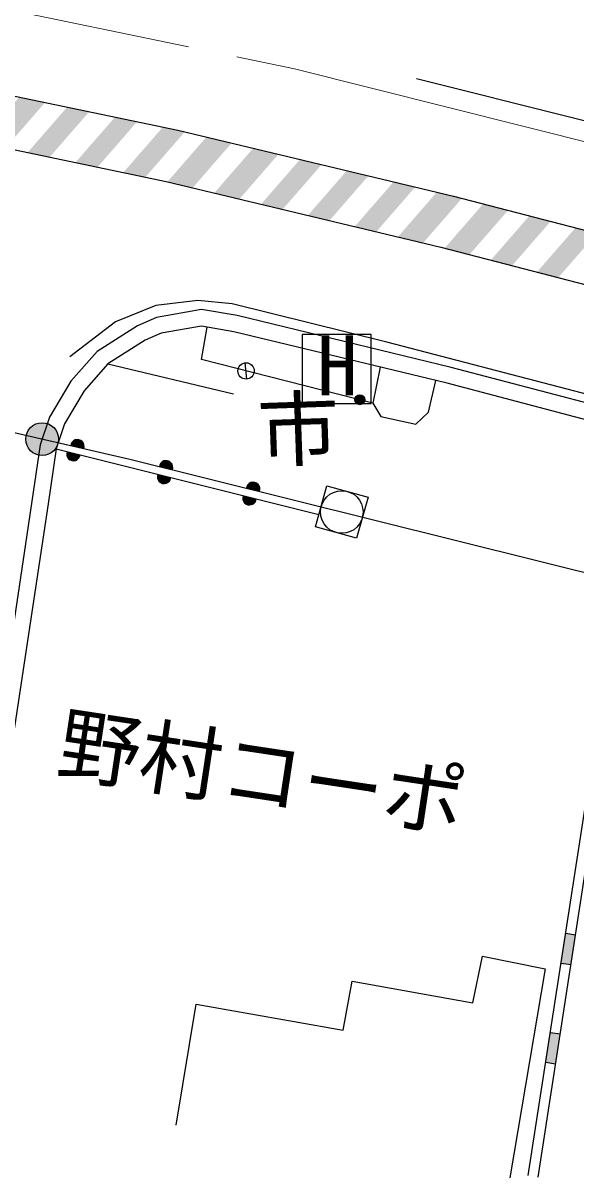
# Model space of a CAD drawing. Units: millimetres, scale not verified. Extents: x 40000 to 2497683, y 20000 to 1480199.
# Drawn here: x 505781 to 522622, y 268431 to 303640 of the extents above; entities that cross this region are included whole.
import ezdxf
from ezdxf.enums import TextEntityAlignment as Align

# ---------------------------------------------------------------- set-up
doc = ezdxf.new("R2010")
doc.units = ezdxf.units.MM
doc.header["$LTSCALE"] = 1000
doc.linetypes.add('CHAIN', pattern=[18.5, 12, -1.5, 3.5, -1.5])
for name, color, linetype, lineweight in [('M-BGD', 7, 'Continuous', 25), ('M-BGD-EXST', 7, 'Continuous', 25), ('M-BMK', 2, 'CHAIN', 13), ('M-STR-STRC', 7, 'Continuous', 25)]:
    doc.layers.add(name, color=color, linetype=linetype, lineweight=lineweight)
doc.layers.add('M-BMK-HTXT', color=7, linetype='Continuous')
doc.styles.add('ＭＳ ゴシック', font='')
doc.styles.get('ＭＳ ゴシック').set_extended_font_data('MS Gothic')

msp = doc.modelspace()

# ---------------------------------------------------------------- hatches: boundary and pattern name
at = {"layer": 'M-BGD'}
for points in [[(516187, 292185), (515935, 292263, 0.20055), (515890, 292156, 1)], [(516187, 292185, 0.59752), (515935, 292263)], [(507625, 290665, 0.4608), (507482, 290939, 0.4608), (507233, 290756)], [(507126, 290576, 0.4608), (507264, 290299, 0.4608), (507516, 290478)], [(510323, 290019, 0.4608), (510185, 290295, 0.4608), (509933, 290116)], [(509890, 289884, 0.4608), (510027, 289607, 0.4608), (510279, 289786)], [(512977, 289359, 0.4608), (512839, 289635, 0.4608), (512587, 289456)], [(512491, 289232, 0.4608), (512629, 288955, 0.4608), (512881, 289134)], [(522607, 275846), (522311, 275892), (522171, 274981), (522467, 274935)], [(522141, 272820), (521845, 272866), (521704, 271955), (522001, 271909)]]:
    msp.add_hatch(color=256, dxfattribs=at).paths.add_polyline_path(points)
at = {"layer": 'M-STR-STRC'}
for points in [[(506449, 301219), (505664, 301383), (504460, 299999), (505246, 299836)], [(507795, 300938), (507122, 301078), (505919, 299695), (506592, 299555)], [(509254, 300634), (508581, 300774), (507377, 299391), (508050, 299250)], [(510707, 300324), (510491, 300376), (510039, 300470), (508835, 299086), (509509, 298946)], [(512133, 299982), (511365, 300166), (510181, 298804), (510949, 298621)], [(513559, 299641), (512792, 299825), (511607, 298463), (512375, 298279)], [(514876, 299326), (514218, 299483), (513033, 298122), (513691, 297964)], [(516302, 298985), (515644, 299142), (514459, 297780), (515117, 297623)], [(517728, 298643), (517070, 298801), (515885, 297439), (516544, 297282)], [(519151, 298297), (518896, 298364), (518386, 298486), (517202, 297124), (517970, 296940)], [(520556, 297932), (519799, 298129), (518626, 296781), (519383, 296584)], [(521853, 297595), (521205, 297764), (520032, 296416), (520680, 296247)], [(523259, 297230), (522610, 297399), (521437, 296050), (522086, 295882)], [(505861, 290957, 1), (506861, 290957, 0.41421), (506361, 291457, 0.41421)]]:
    msp.add_hatch(color=256, dxfattribs=at).paths.add_polyline_path(points)

# ---------------------------------------------------------------- linework, layer by layer
at = {"layer": 'M-BGD'}
for p, q in [((508362, 293247), (512188, 292341)), ((512598, 292785), (512548, 293282)), ((506788, 290661), (514791, 288655)), ((521172, 268501), (523864, 285975)), ((521469, 268455), (524155, 285894)), ((522311, 275892), (522607, 275846)), ((522171, 274981), (522467, 274935)), ((521845, 272866), (522141, 272820)), ((521704, 271955), (522001, 271909))]:
    msp.add_line(p, q, dxfattribs=at)
for points in [[(389481, 298445), (400062, 298851), (415154, 299466), (435275, 299375), (440303, 299445), (446070, 299307), (454719, 298707), (467074, 297427), (477755, 296138), (486255, 294840), (499864, 292460), (509032, 290340), (523964, 286627), (538662, 282498), (545798, 280245)], [(547364, 284986), (542225, 286625), (534128, 289010), (528476, 290591), (523241, 291978), (518823, 293143), (512301, 294720), (511214, 294910), (509842, 294667), (509261, 294413), (508033, 293630), (507235, 292722), (506585, 291627), (506300, 290777), (506051, 289059), (504651, 279758), (503347, 271014)], [(547212, 284510), (542079, 286147), (533990, 288530), (528345, 290109), (523113, 291495), (518700, 292659), (512199, 294230), (511214, 294402), (509988, 294185), (509497, 293971), (508362, 293247), (507641, 292427), (507043, 291417), (506788, 290661), (506546, 288986), (505145, 279684), (503842, 270940)], [(516440, 292048), (511212, 293381), (511385, 294372)], [(516657, 293153), (516440, 292048), (516676, 291647), (517750, 291411), (518127, 291777), (518360, 292741)], [(510441, 270036), (511054, 273732), (515532, 272932), (515807, 274432), (519485, 273769), (519773, 275195), (521687, 274807), (520611, 268431)]]:
    msp.add_lwpolyline(points, dxfattribs=at)
msp.add_lwpolyline([(515039, 289536), (516290, 289184), (515939, 287933), (514687, 288284)], close=True, dxfattribs=at)
for centre, radius in [((512573, 293034), 250), ((516040, 292156), 150), ((515489, 288734), 650)]:
    msp.add_circle(centre, radius, dxfattribs=at)
for centre, start, end in [((507436, 290741), 338.0157, 175.9391), ((507313, 290496), 156.9709, 354.8943), ((510136, 290098), 337.0753, 174.9987), ((510077, 289804), 156.9709, 354.8943), ((512790, 289438), 337.0753, 174.9987), ((512678, 289152), 156.9709, 354.8943)]:
    msp.add_arc(centre, 203, start, end, dxfattribs=at)
at = {"layer": 'M-BGD-EXST'}
for p, q in [((516380, 294144), (514280, 294144)), ((514280, 294144), (514280, 292044)), ((516380, 292044), (516380, 294144)), ((514280, 292044), (516380, 292044))]:
    msp.add_line(p, q, dxfattribs=at)
at = {"layer": 'M-BMK'}
msp.add_lwpolyline([(367187, 309802), (403949, 311682), (413310, 312111), (426030, 312261), (434525, 312160), (442335, 311892), (451515, 311384), (462669, 310462), (471396, 309564), (479394, 308509), (489211, 307095), (499069, 305347), (514054, 302241), (524963, 299505), (529746, 298250), (537945, 295892), (548960, 292481)], dxfattribs=at)
at = {"layer": 'M-STR-STRC'}
for points in [[(374950, 311916), (402466, 313493), (405308, 313563), (408593, 313346), (413108, 312771), (422908, 311611), (432612, 310682), (453007, 309010), (469682, 307347), (478244, 306158), (490946, 304253), (501625, 302226), (510491, 300376), (518896, 298364), (530056, 295465), (536308, 293668), (543529, 291459), (547299, 290277), (549859, 289304)], [(374978, 310673), (402437, 312215), (405258, 312196), (408433, 311887), (412913, 311183), (422738, 310020), (432470, 309088), (452862, 307417), (469493, 305758), (478015, 304575), (490678, 302676), (501312, 300656), (510141, 298814), (518508, 296811), (529634, 293921), (535853, 292134), (543056, 289930), (546775, 288765), (549526, 287758)], [(546629, 293834), (540039, 295926), (534305, 297635), (527335, 299540), (517770, 301938)], [(548824, 284501), (542464, 286614), (536554, 288463), (531252, 290023), (525429, 291678), (516862, 293915), (512149, 295077), (511109, 295179), (509822, 295025), (508597, 294531), (507208, 293461)]]:
    msp.add_lwpolyline(points, dxfattribs=at)
msp.add_circle((506361, 290957), 500, dxfattribs=at)

# ---------------------------------------------------------------- texts
at = {"layer": 'M-BGD-EXST', "style": 'ＭＳ ゴシック'}
msp.add_text('H', height=1833, dxfattribs=at).set_placement((514733, 291736), align=Align.BOTTOM_LEFT)
msp.add_text('市', height=1833, rotation=1.975, dxfattribs=at).set_placement((512971, 289749), align=Align.BOTTOM_LEFT)
at = {"layer": 'M-BMK-HTXT', "style": 'ＭＳ ゴシック'}
msp.add_text('野村コーポ', height=1833, rotation=351.394, dxfattribs=at).set_placement((506666, 280261), align=Align.BOTTOM_LEFT)

doc.saveas('drawing.dxf')
